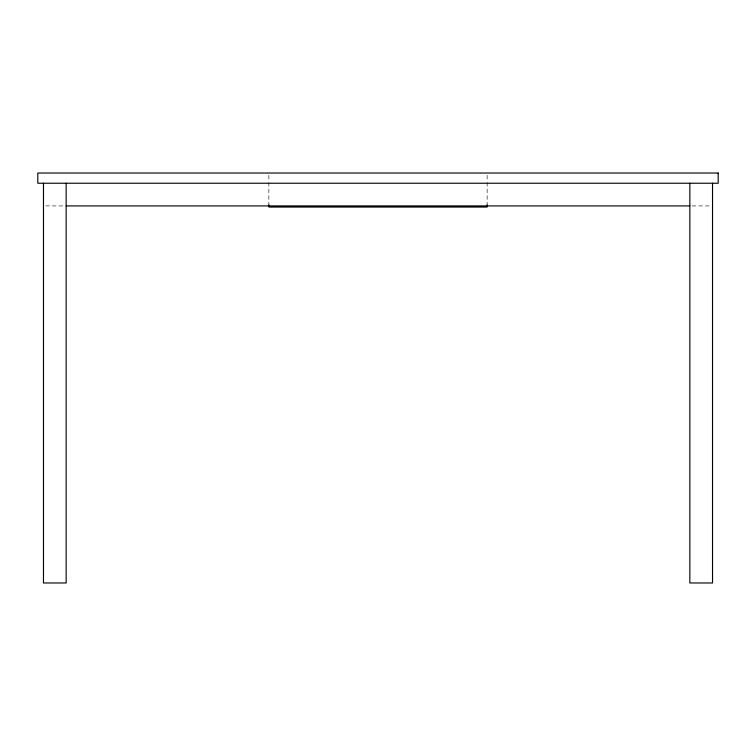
<?xml version="1.0" encoding="UTF-8"?>
<svg xmlns="http://www.w3.org/2000/svg" width="756" height="756" viewBox="0 0 756 756"><rect width="100%" height="100%" fill="white"/><g stroke="black" fill="none" stroke-linecap="round" stroke-linejoin="round"><path stroke-width="0.57" stroke-dasharray="3.78 2.83" d="M45.738 205.916L65.016 205.916M692.118 205.916L710.262 205.916M487.147 175.297L487.147 181.242M487.147 182.413L487.147 204.706M268.852 175.297L268.852 181.242M268.852 182.413L268.852 204.706"/><path stroke-width="1.13" d="M66.15 205.916L689.85 205.916M712.53 183.236L712.53 582.97L689.85 582.97L689.85 183.236M487.147 204.706L487.147 207.049L268.852 207.049L268.852 204.706M66.15 183.236L66.15 582.97L43.47 582.97L43.47 183.236M718.2 173.029L37.8 173.029L37.8 183.236L718.2 183.236L718.2 173.029"/></g></svg>
